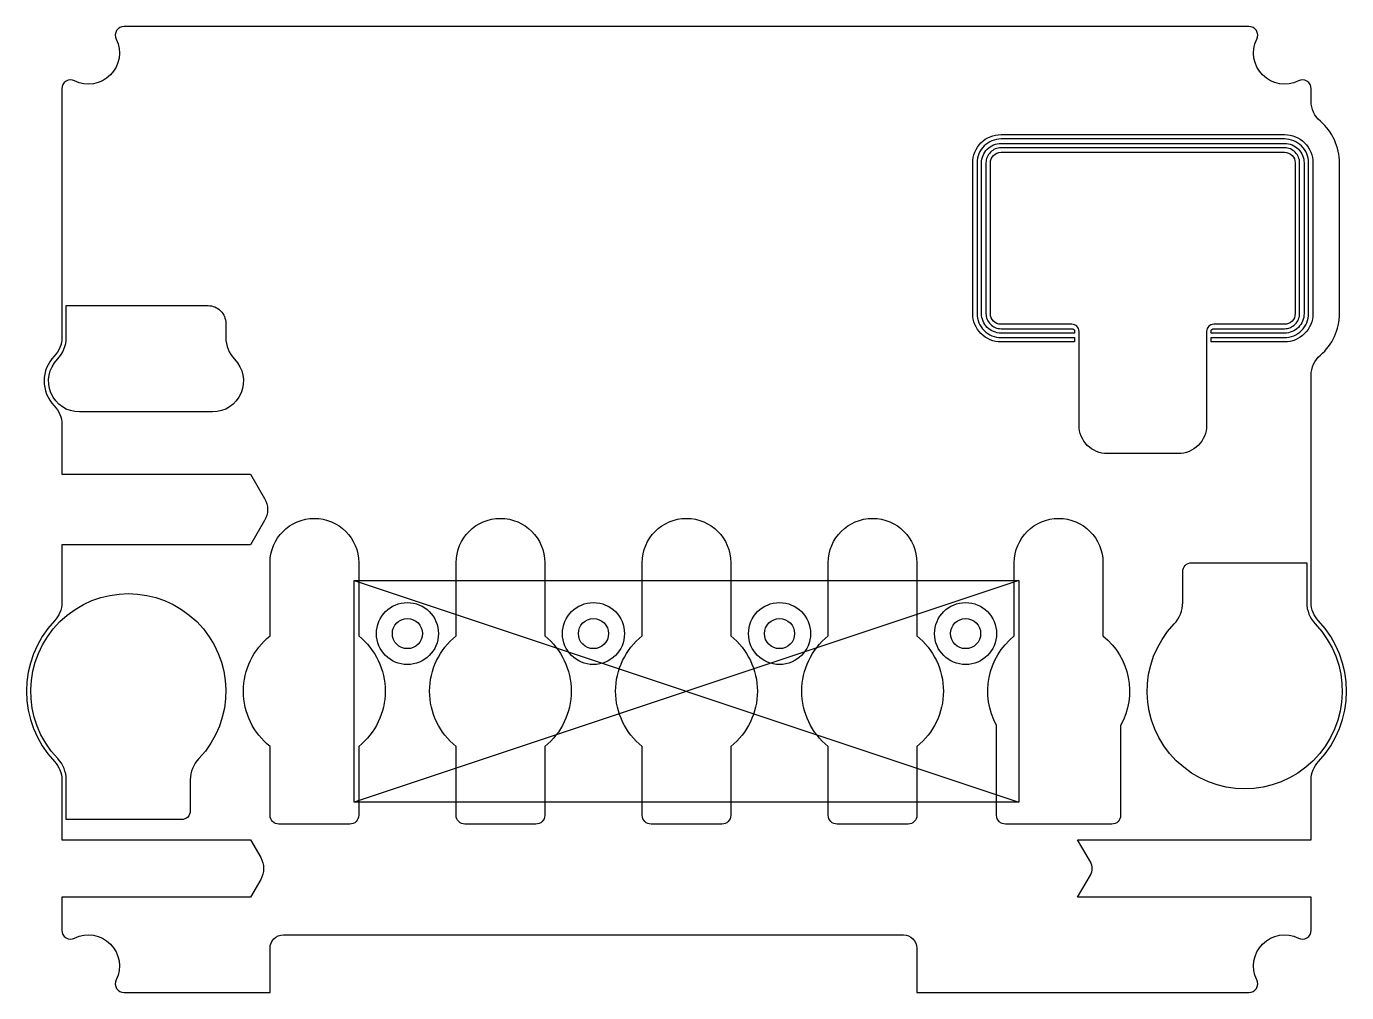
# Model space of a CAD drawing. Header units: millimetres. Extents: x -74 to 74, y -54 to 54.
import ezdxf

# ---------------------------------------------------------------- set-up
doc = ezdxf.new("R2010")
doc.units = ezdxf.units.MM
doc.layers.get('0').update_dxf_attribs({"linetype": 'CONTINUOUS'})

msp = doc.modelspace()

# ---------------------------------------------------------------- linework, layer by layer
for p, q in [((-37.5, -8), (37.5, -33)), ((37.5, -8), (-37.5, -33))]:
    msp.add_line(p, q)
for points in [[(-49.21, -4), (-70.5, -4), (-70.5, -10.5, -0.192582), (-71.33, -12.57, 0.4), (-71.33, -28.43, -0.192582), (-70.5, -30.5), (-70.5, -37.25), (-49.21, -37.25), (-48.06, -39.25, -0.267949), (-48.06, -41.75), (-49.21, -43.75), (-70.5, -43.75), (-70.5, -47.47, 0.556523), (-69.06, -48.36, -0.718411), (-64.36, -53.06, 0.556523), (-63.47, -54.5), (-47, -54.5), (-47, -49.5, -0.414214), (-45.5, -48), (24.5, -48, -0.414214), (26, -49.5), (26, -54.5), (63.47, -54.5, 0.556523), (64.36, -53.06, -0.718411), (69.06, -48.36, 0.556523), (70.5, -47.47), (70.5, -43.75), (44.13, -43.75), (45.58, -41.25, 0.267949), (45.58, -39.75), (44.13, -37.25), (70.5, -37.25), (70.5, -30.5, -0.192582), (71.33, -28.43, 0.4), (71.33, -12.57, -0.192582), (70.5, -10.5), (70.5, 15.13, -0.218466), (71.54, 17.4, 0.218466), (73.7, 22.1), (73.7, 39.1, 0.218466), (71.54, 43.8, -0.218466), (70.5, 46.07), (70.5, 47.47, 0.556523), (69.06, 48.36, -0.718411), (64.36, 53.06, 0.556523), (63.47, 54.5), (-63.47, 54.5, 0.556523), (-64.36, 53.06, -0.718411), (-69.06, 48.36, 0.556523), (-70.5, 47.47), (-70.5, 19.4, -0.196262), (-71.36, 17.3, 0.408248), (-71.36, 11.7, -0.196262), (-70.5, 9.6), (-70.5, 4), (-49.21, 4), (-47.62, 1.25, -0.267949), (-47.62, -1.25)], [(32.8, 22.1, 0.414214), (35.5, 19.4), (43.8, 19.4), (43.8, 18.9), (35.5, 18.9, -0.414214), (32.3, 22.1), (32.3, 39.1, -0.414214), (35.5, 42.3), (67.5, 42.3, -0.414214), (70.7, 39.1), (70.7, 22.1, -0.414214), (67.5, 18.9), (59.2, 18.9), (59.2, 19.4), (67.5, 19.4, 0.414214), (70.2, 22.1), (70.2, 39.1, 0.414214), (67.5, 41.8), (35.5, 41.8, 0.414214), (32.8, 39.1)], [(33.3, 22.1), (33.3, 39.1, -0.414214), (35.5, 41.3), (67.5, 41.3, -0.414214), (69.7, 39.1), (69.7, 22.1, -0.414214), (67.5, 19.9), (59.2, 19.9), (59.2, 20.1, -0.414214), (59.5, 20.4), (67.5, 20.4, 0.414214), (69.2, 22.1), (69.2, 39.1, 0.414214), (67.5, 40.8), (35.5, 40.8, 0.414214), (33.8, 39.1), (33.8, 22.1, 0.414214), (35.5, 20.4), (43.5, 20.4, -0.414214), (43.8, 20.1), (43.8, 19.9), (35.5, 19.9, -0.414214)], [(59.5, 20.9, 0.414214), (58.7, 20.1), (58.7, 9.5, -0.414214), (55.5, 6.3), (47.5, 6.3, -0.414214), (44.3, 9.5), (44.3, 20.1, 0.414214), (43.5, 20.9), (35.5, 20.9, -0.414214), (34.3, 22.1), (34.3, 39.1, -0.414214), (35.5, 40.3), (67.5, 40.3, -0.414214), (68.7, 39.1), (68.7, 22.1, -0.414214), (67.5, 20.9)], [(-52, 19.4, 0.196262), (-51, 16.95, -0.664495), (-53.5, 11), (-68.5, 11, -0.664495), (-71, 16.95, 0.196262), (-70, 19.4), (-70, 23), (-54, 23, -0.414214), (-52, 21)], [(-47, -14.26), (-47, -6, -1), (-37, -6), (-37, -14.26, -0.480384), (-37, -26.74), (-37, -34.5, -0.414214), (-38, -35.5), (-46, -35.5, -0.414214), (-47, -34.5), (-47, -26.74, -0.480384)], [(-26, -14.26), (-26, -6, -1), (-16, -6), (-16, -14.26, -0.480384), (-16, -26.74), (-16, -34.5, -0.414214), (-17, -35.5), (-25, -35.5, -0.414214), (-26, -34.5), (-26, -26.74, -0.480384)], [(-5, -14.26), (-5, -6, -1), (5, -6), (5, -14.26, -0.480384), (5, -26.74), (5, -34.5, -0.414214), (4, -35.5), (-4, -35.5, -0.414214), (-5, -34.5), (-5, -26.74, -0.480384)], [(16, -14.26), (16, -6, -1), (26, -6), (26, -14.26, -0.480384), (26, -26.74), (26, -34.5, -0.414214), (25, -35.5), (17, -35.5, -0.414214), (16, -34.5), (16, -26.74, -0.480384)], [(37, -14.26), (37, -6, -1), (47, -6), (47, -14.26, -0.365319), (49, -24.37), (49, -34.5, -0.414214), (48, -35.5), (36, -35.5, -0.414214), (35, -34.5), (35, -24.37, -0.365319)], [(70, -10.5, 0.192582), (70.97, -12.91, -2.333333), (55.03, -12.91, 0.192582), (56, -10.5), (56, -7.01, -0.414214), (57, -6.01), (70, -6.01)], [(-70, -30.5, 0.192582), (-70.97, -28.09, -2.333333), (-55.03, -28.09, 0.192582), (-56, -30.5), (-56, -33.99, -0.414214), (-57, -34.99), (-70, -34.99)]]:
    msp.add_lwpolyline(points, format="xyb", close=True)
msp.add_lwpolyline([(-37.5, -8), (37.5, -8), (37.5, -33), (-37.5, -33)], close=True)
for centre, radius in [((-31.5, -14), 3.5), ((-31.5, -14), 3.5), ((-10.5, -14), 3.5), ((-10.5, -14), 3.5), ((10.5, -14), 3.5), ((10.5, -14), 3.5), ((31.5, -14), 3.5), ((31.5, -14), 3.5), ((-31.5, -14), 1.7), ((-10.5, -14), 1.7), ((10.5, -14), 1.7), ((31.5, -14), 1.7)]:
    msp.add_circle(centre, radius)

doc.saveas('drawing.dxf')
